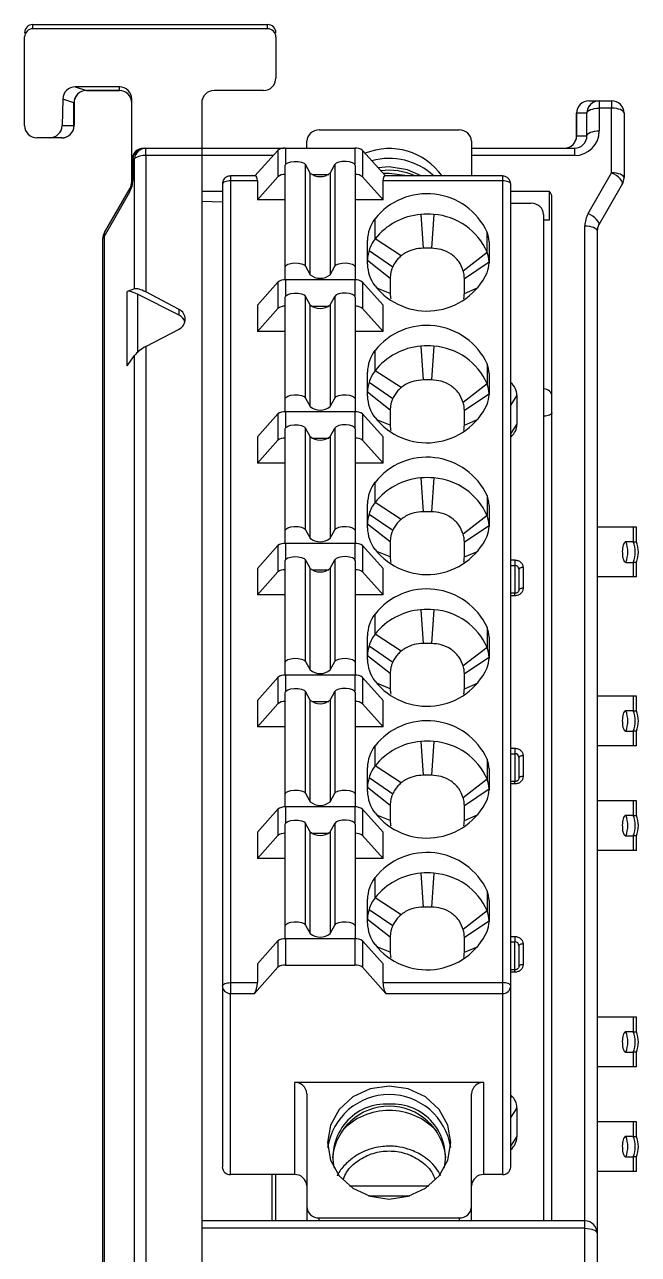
# Model space of a CAD drawing. Header units: millimetres. Extents: x 166 to 181, y 169 to 275.
# Drawn here: x 165.83 to 180.73, y 245.52 to 275.37 of the extents above; entities that cross this region are included whole.
import ezdxf

# ---------------------------------------------------------------- set-up
doc = ezdxf.new("R2010")
doc.units = ezdxf.units.MM

msp = doc.modelspace()

# ---------------------------------------------------------------- linework, layer by layer
at = {"color": 8, "linetype": 'Continuous', "lineweight": 25}
for p, q in [((165.855, 275.167), (165.829, 275.167)), ((166.029, 275.267), (166.029, 275.367)), ((171.729, 275.267), (171.729, 275.367)), ((171.929, 275.167), (171.902, 275.167)), ((171.864, 272.189), (170.129, 272.189)), ((172.165, 272.368), (172.165, 271.977)), ((173.843, 272.368), (173.843, 271.977)), ((179.179, 272.189), (176.679, 272.189)), ((170.829, 271.694), (170.829, 271.575)), ((177.429, 271.694), (177.429, 271.575)), ((178.432, 266.526), (178.432, 270.627)), ((179.429, 246.334), (179.429, 270.482)), ((172.165, 269.171), (172.165, 268.78)), ((173.843, 269.171), (173.843, 268.78)), ((174.704, 268.843), (174.378, 268.973)), ((176.504, 268.843), (176.84, 268.985)), ((168.572, 268.824), (168.572, 267.416)), ((178.429, 266.526), (178.432, 266.526)), ((172.165, 265.973), (172.165, 265.582)), ((173.843, 265.973), (173.843, 265.582)), ((174.704, 265.646), (174.378, 265.776)), ((176.504, 265.646), (176.84, 265.788)), ((178.432, 265.866), (178.429, 265.866)), ((178.432, 246.334), (178.432, 265.866)), ((172.165, 262.776), (172.165, 262.385)), ((173.843, 262.776), (173.843, 262.385)), ((174.704, 262.449), (174.378, 262.579)), ((176.504, 262.449), (176.84, 262.591)), ((177.629, 262.374), (177.729, 262.374)), ((177.629, 262.242), (177.729, 262.242)), ((177.729, 262.242), (177.729, 261.565)), ((177.729, 261.506), (177.629, 261.506)), ((177.729, 261.506), (177.729, 261.565)), ((172.165, 259.578), (172.165, 259.188)), ((173.843, 259.578), (173.843, 259.188)), ((174.704, 259.251), (174.378, 259.381)), ((176.504, 259.251), (176.84, 259.393)), ((177.629, 257.806), (177.729, 257.806)), ((177.629, 257.674), (177.729, 257.674)), ((177.729, 257.674), (177.729, 256.997)), ((177.729, 256.938), (177.729, 256.997)), ((177.729, 256.938), (177.629, 256.938)), ((172.165, 256.381), (172.165, 255.99)), ((173.843, 256.381), (173.843, 255.99)), ((174.704, 256.054), (174.378, 256.184)), ((176.504, 256.054), (176.84, 256.196)), ((177.629, 253.238), (177.729, 253.238)), ((177.629, 253.106), (177.729, 253.106)), ((177.729, 252.43), (177.729, 253.106)), ((174.704, 252.856), (174.378, 252.986)), ((176.504, 252.856), (176.84, 252.998)), ((177.729, 252.37), (177.629, 252.37)), ((177.729, 252.37), (177.729, 252.43)), ((177.629, 249.317), (177.647, 249.373)), ((172.979, 246.334), (172.979, 246.408)), ((176.379, 246.408), (176.379, 246.334)), ((179.429, 246.156), (179.429, 246.334))]:
    msp.add_line(p, q, dxfattribs=at)
at = {"color": 7, "linetype": 'Continuous', "lineweight": 25}
for p, q in [((166.029, 275.367), (171.729, 275.367)), ((171.729, 275.267), (166.029, 275.267)), ((165.829, 272.917), (165.829, 275.067)), ((171.929, 275.067), (171.929, 274.067)), ((168.129, 273.856), (167.06, 273.856)), ((167.06, 273.856), (167.328, 273.767)), ((167.328, 273.767), (168.129, 273.767)), ((168.129, 273.767), (167.329, 273.767)), ((168.129, 273.767), (168.129, 273.856)), ((168.129, 273.767), (168.129, 273.767)), ((171.629, 273.767), (170.429, 273.767)), ((166.754, 273.558), (166.739, 272.917)), ((167.028, 273.467), (166.754, 273.558)), ((167.028, 272.917), (167.028, 273.467)), ((167.029, 273.467), (167.029, 272.917)), ((168.429, 272.067), (168.429, 273.558)), ((170.129, 273.467), (170.129, 272.367)), ((179.529, 273.517), (179.778, 273.517)), ((179.778, 273.517), (179.779, 273.517)), ((179.779, 273.517), (179.779, 273.339)), ((179.779, 273.517), (180.079, 273.517)), ((180.079, 273.517), (180.079, 273.339)), ((179.478, 273.217), (179.229, 273.217)), ((179.229, 273.217), (179.229, 272.667)), ((179.229, 272.667), (179.229, 273.217)), ((179.229, 273.217), (179.229, 273.217)), ((179.478, 272.667), (179.478, 273.217)), ((179.479, 273.217), (179.478, 273.217)), ((179.479, 272.667), (179.479, 273.217)), ((179.779, 273.339), (179.779, 272.789)), ((180.079, 273.339), (179.779, 273.339)), ((180.079, 271.769), (180.079, 273.339)), ((180.379, 273.217), (180.379, 271.647)), ((166.739, 272.917), (167.028, 272.917)), ((167.028, 272.917), (167.029, 272.917)), ((172.979, 272.81), (176.379, 272.81)), ((166.432, 272.617), (166.129, 272.617)), ((166.729, 272.617), (166.432, 272.617)), ((172.679, 272.368), (172.679, 272.536)), ((176.679, 272.536), (176.679, 271.694)), ((179.229, 272.667), (179.478, 272.667)), ((179.229, 272.667), (179.229, 272.667)), ((179.478, 272.667), (179.479, 272.667)), ((168.729, 272.367), (168.77, 272.367)), ((168.77, 272.189), (168.77, 272.367)), ((168.77, 272.367), (170.129, 272.367)), ((168.77, 272.189), (168.77, 268.879)), ((170.129, 272.189), (168.77, 272.189)), ((170.129, 272.367), (170.129, 272.189)), ((170.129, 272.367), (172.127, 272.367)), ((170.129, 272.189), (170.129, 242.585)), ((171.421, 271.694), (171.977, 272.315)), ((171.977, 272.315), (171.977, 271.675)), ((172.165, 272.368), (173.843, 272.368)), ((174.031, 272.315), (174.031, 271.675)), ((174.031, 272.315), (174.586, 271.694)), ((176.679, 272.367), (179.179, 272.367)), ((179.179, 272.367), (179.179, 272.189)), ((168.429, 271.547), (168.429, 272.067)), ((168.457, 272.118), (168.457, 271.599)), ((168.498, 272.118), (168.457, 272.118)), ((168.498, 268.952), (168.498, 272.118)), ((172.154, 269.481), (172.154, 271.947)), ((172.648, 269.503), (172.648, 271.969)), ((172.76, 271.764), (172.648, 271.969)), ((173.248, 271.764), (173.36, 271.969)), ((173.36, 271.969), (173.36, 269.503)), ((173.854, 271.947), (173.854, 269.481)), ((174.679, 271.914), (174.411, 271.889)), ((171.436, 271.694), (170.829, 271.694)), ((171.479, 271.118), (171.977, 271.675)), ((172.76, 269.298), (172.76, 271.764)), ((172.798, 271.729), (173.21, 271.729)), ((173.248, 271.764), (173.248, 269.298)), ((174.031, 271.675), (174.529, 271.118)), ((177.429, 271.694), (174.572, 271.694)), ((179.509, 270.782), (180.079, 271.769)), ((168.376, 271.299), (167.757, 270.225)), ((167.769, 270.324), (168.388, 271.397)), ((170.629, 271.313), (170.129, 271.313)), ((170.629, 271.494), (170.629, 252.035)), ((170.829, 271.575), (170.829, 252.117)), ((171.479, 271.575), (170.829, 271.575)), ((171.479, 271.575), (171.479, 271.118)), ((174.529, 271.118), (174.529, 271.575)), ((177.429, 271.575), (174.529, 271.575)), ((177.429, 271.575), (177.429, 252.117)), ((177.629, 252.035), (177.629, 271.494)), ((178.568, 271.313), (177.629, 271.313)), ((178.568, 270.626), (178.568, 271.313)), ((180.338, 271.497), (179.769, 270.51)), ((170.129, 271.079), (170.629, 271.067)), ((172.154, 271.118), (171.479, 271.118)), ((174.529, 271.118), (173.854, 271.118)), ((178.129, 271.029), (177.629, 271.029)), ((178.629, 246.334), (178.629, 271.182)), ((175.447, 270.76), (175.504, 269.941)), ((175.761, 270.76), (175.704, 269.941)), ((178.429, 246.334), (178.429, 270.755)), ((174.335, 270.165), (174.335, 270.653)), ((178.429, 270.627), (178.568, 270.626)), ((167.729, 241.817), (167.729, 270.174)), ((167.757, 270.225), (167.757, 241.869)), ((174.154, 269.551), (174.154, 270.128)), ((174.969, 269.753), (174.335, 270.165)), ((177.057, 269.845), (177.057, 270.333)), ((177.104, 270.094), (177.104, 269.585)), ((179.729, 270.36), (179.729, 246.034)), ((174.19, 269.883), (174.765, 269.49)), ((175.704, 269.941), (175.504, 269.941)), ((176.478, 269.394), (177.057, 269.845)), ((172.648, 269.503), (172.76, 269.298)), ((173.248, 269.298), (173.36, 269.503)), ((174.704, 269.209), (174.154, 269.64)), ((176.504, 269.209), (177.104, 269.606)), ((172.154, 269.171), (172.154, 269.481)), ((173.854, 269.481), (173.854, 269.171)), ((174.704, 269.209), (174.704, 268.843)), ((176.504, 268.843), (176.504, 269.209)), ((168.498, 268.952), (168.316, 268.889)), ((171.977, 269.117), (171.479, 268.561)), ((171.977, 269.117), (171.977, 268.478)), ((173.843, 269.171), (172.165, 269.171)), ((174.031, 269.117), (174.031, 268.478)), ((174.529, 268.561), (174.031, 269.117)), ((168.316, 267.082), (168.316, 268.889)), ((169.579, 268.315), (168.572, 268.824)), ((169.579, 268.452), (168.77, 268.879)), ((172.154, 266.283), (172.154, 268.75)), ((172.648, 266.305), (172.648, 268.772)), ((172.76, 268.567), (172.648, 268.772)), ((173.248, 268.567), (173.36, 268.772)), ((173.36, 268.772), (173.36, 266.305)), ((173.854, 268.75), (173.854, 266.283)), ((169.579, 268.315), (169.579, 268.452)), ((171.479, 268.561), (171.479, 267.921)), ((171.479, 267.921), (171.977, 268.478)), ((172.76, 266.1), (172.76, 268.567)), ((172.798, 268.531), (173.21, 268.531)), ((173.248, 268.567), (173.248, 266.1)), ((174.031, 268.478), (174.529, 267.921)), ((174.529, 267.921), (174.529, 268.561)), ((168.77, 267.551), (169.579, 267.977)), ((172.154, 267.921), (171.479, 267.921)), ((174.529, 267.921), (173.854, 267.921)), ((168.77, 267.551), (168.77, 242.585)), ((174.335, 266.968), (174.335, 267.456)), ((175.447, 267.563), (175.504, 266.743)), ((175.761, 267.563), (175.704, 266.743)), ((168.316, 267.082), (168.498, 267.337)), ((168.498, 242.515), (168.498, 267.337)), ((177.057, 267.136), (177.057, 266.647)), ((174.154, 266.353), (174.154, 266.931)), ((174.969, 266.556), (174.335, 266.968)), ((177.104, 266.897), (177.104, 266.387)), ((174.19, 266.686), (174.765, 266.292)), ((175.704, 266.743), (175.504, 266.743)), ((177.057, 266.647), (176.478, 266.197)), ((172.154, 265.973), (172.154, 266.283)), ((172.648, 266.305), (172.76, 266.1)), ((173.248, 266.1), (173.36, 266.305)), ((173.854, 266.283), (173.854, 265.973)), ((174.704, 266.011), (174.154, 266.443)), ((176.504, 266.011), (177.104, 266.409)), ((177.779, 266.37), (177.629, 266.143)), ((177.779, 266.37), (177.779, 265.662)), ((171.977, 265.92), (171.479, 265.363)), ((171.977, 265.92), (171.977, 265.28)), ((173.843, 265.973), (172.165, 265.973)), ((174.031, 265.92), (174.031, 265.28)), ((174.529, 265.363), (174.031, 265.92)), ((174.704, 266.011), (174.704, 265.646)), ((176.504, 265.646), (176.504, 266.011)), ((177.629, 265.434), (177.779, 265.662)), ((171.479, 265.363), (171.479, 264.724)), ((172.154, 263.086), (172.154, 265.553)), ((172.648, 263.108), (172.648, 265.575)), ((172.76, 265.369), (172.648, 265.575)), ((172.76, 262.903), (172.76, 265.369)), ((172.798, 265.334), (173.21, 265.334)), ((173.248, 265.369), (173.36, 265.575)), ((173.248, 265.369), (173.248, 262.903)), ((173.36, 265.575), (173.36, 263.108)), ((173.854, 265.553), (173.854, 263.086)), ((174.529, 264.724), (174.529, 265.363)), ((177.647, 265.371), (177.629, 265.354)), ((171.479, 264.724), (171.977, 265.28)), ((174.031, 265.28), (174.529, 264.724)), ((172.154, 264.724), (171.479, 264.724)), ((174.529, 264.724), (173.854, 264.724)), ((174.335, 263.77), (174.335, 264.258)), ((175.447, 264.365), (175.504, 263.546)), ((175.761, 264.365), (175.704, 263.546)), ((177.057, 263.938), (177.057, 263.45)), ((174.154, 263.156), (174.154, 263.733)), ((174.969, 263.358), (174.335, 263.77)), ((175.704, 263.546), (175.504, 263.546)), ((177.104, 263.699), (177.104, 263.19)), ((174.704, 262.814), (174.154, 263.245)), ((174.19, 263.488), (174.765, 263.095)), ((177.057, 263.45), (176.478, 262.999)), ((172.154, 262.776), (172.154, 263.086)), ((172.648, 263.108), (172.76, 262.903)), ((173.248, 262.903), (173.36, 263.108)), ((173.854, 263.086), (173.854, 262.776)), ((176.504, 262.814), (177.104, 263.211)), ((180.603, 263.167), (179.729, 263.167)), ((180.679, 263.167), (180.603, 263.167)), ((180.603, 263.167), (180.603, 262.817)), ((180.679, 262.817), (180.679, 263.167)), ((171.977, 262.722), (171.479, 262.166)), ((171.977, 262.722), (171.977, 262.083)), ((173.843, 262.776), (172.165, 262.776)), ((174.031, 262.722), (174.031, 262.083)), ((174.529, 262.166), (174.031, 262.722)), ((174.704, 262.814), (174.704, 262.449)), ((176.504, 262.449), (176.504, 262.814)), ((180.603, 262.817), (180.424, 262.817)), ((180.603, 262.817), (180.679, 262.817)), ((172.154, 259.889), (172.154, 262.355)), ((172.648, 259.911), (172.648, 262.377)), ((172.76, 262.172), (172.648, 262.377)), ((173.248, 262.172), (173.36, 262.377)), ((173.36, 262.377), (173.36, 259.911)), ((173.854, 262.355), (173.854, 259.889)), ((177.729, 262.374), (177.729, 262.242)), ((171.479, 262.166), (171.479, 261.526)), ((171.479, 261.526), (171.977, 262.083)), ((172.76, 259.705), (172.76, 262.172)), ((172.798, 262.136), (173.21, 262.136)), ((173.248, 262.172), (173.248, 259.705)), ((174.031, 262.083), (174.529, 261.526)), ((174.529, 261.526), (174.529, 262.166)), ((177.829, 262.15), (177.829, 261.648)), ((177.929, 262.191), (177.929, 261.688)), ((180.424, 262.317), (180.603, 262.317)), ((180.603, 262.317), (180.603, 261.967)), ((180.679, 262.317), (180.603, 262.317)), ((180.679, 261.967), (180.679, 262.317)), ((180.603, 261.967), (179.729, 261.967)), ((180.679, 261.967), (180.603, 261.967)), ((172.154, 261.526), (171.479, 261.526)), ((174.529, 261.526), (173.854, 261.526)), ((177.729, 261.565), (177.629, 261.565)), ((175.447, 261.168), (175.504, 260.348)), ((175.761, 261.168), (175.704, 260.348)), ((174.335, 260.573), (174.335, 261.061)), ((174.969, 260.161), (174.335, 260.573)), ((177.057, 260.741), (177.057, 260.253)), ((174.154, 259.959), (174.154, 260.536)), ((174.19, 260.291), (174.765, 259.897)), ((175.704, 260.348), (175.504, 260.348)), ((177.057, 260.253), (176.478, 259.802)), ((177.104, 260.502), (177.104, 259.993)), ((174.704, 259.617), (174.154, 260.048)), ((176.504, 259.617), (177.104, 260.014)), ((172.154, 259.578), (172.154, 259.889)), ((172.648, 259.911), (172.76, 259.705)), ((173.248, 259.705), (173.36, 259.911)), ((173.854, 259.889), (173.854, 259.578)), ((171.977, 259.525), (171.479, 258.968)), ((171.977, 259.525), (171.977, 258.885)), ((173.843, 259.578), (172.165, 259.578)), ((174.031, 259.525), (174.031, 258.885)), ((174.529, 258.968), (174.031, 259.525)), ((174.704, 259.617), (174.704, 259.251)), ((176.504, 259.251), (176.504, 259.617)), ((172.154, 256.691), (172.154, 259.158)), ((172.648, 256.713), (172.648, 259.18)), ((172.76, 258.975), (172.648, 259.18)), ((173.248, 258.975), (173.36, 259.18)), ((173.36, 259.18), (173.36, 256.713)), ((173.854, 259.158), (173.854, 256.691)), ((180.603, 259.067), (179.729, 259.067)), ((180.679, 259.067), (180.603, 259.067)), ((180.603, 259.067), (180.603, 258.717)), ((180.679, 258.717), (180.679, 259.067)), ((171.479, 258.968), (171.479, 258.329)), ((171.479, 258.329), (171.977, 258.885)), ((172.76, 256.508), (172.76, 258.975)), ((172.798, 258.939), (173.21, 258.939)), ((173.248, 258.975), (173.248, 256.508)), ((174.031, 258.885), (174.529, 258.329)), ((174.529, 258.329), (174.529, 258.968)), ((180.603, 258.717), (180.424, 258.717)), ((180.603, 258.717), (180.679, 258.717)), ((172.154, 258.329), (171.479, 258.329)), ((174.529, 258.329), (173.854, 258.329)), ((180.424, 258.217), (180.603, 258.217)), ((180.603, 258.217), (180.603, 257.867)), ((180.679, 258.217), (180.603, 258.217)), ((180.679, 257.867), (180.679, 258.217)), ((174.335, 257.375), (174.335, 257.863)), ((175.447, 257.97), (175.504, 257.151)), ((175.761, 257.97), (175.704, 257.151)), ((180.603, 257.867), (179.729, 257.867)), ((180.679, 257.867), (180.603, 257.867)), ((177.729, 257.806), (177.729, 257.674)), ((177.829, 257.582), (177.829, 257.08)), ((177.929, 257.623), (177.929, 257.121)), ((174.154, 256.761), (174.154, 257.339)), ((174.969, 256.964), (174.335, 257.375)), ((177.057, 257.543), (177.057, 257.055)), ((177.104, 257.305), (177.104, 256.795)), ((174.19, 257.093), (174.765, 256.7)), ((175.704, 257.151), (175.504, 257.151)), ((177.057, 257.055), (176.478, 256.605)), ((177.729, 256.997), (177.629, 256.997)), ((172.154, 256.381), (172.154, 256.691)), ((172.648, 256.713), (172.76, 256.508)), ((173.248, 256.508), (173.36, 256.713)), ((173.854, 256.691), (173.854, 256.381)), ((174.704, 256.419), (174.154, 256.85)), ((176.504, 256.419), (177.104, 256.817)), ((173.843, 256.381), (172.165, 256.381)), ((174.704, 256.419), (174.704, 256.054)), ((176.504, 256.054), (176.504, 256.419)), ((180.603, 256.527), (179.729, 256.527)), ((180.679, 256.527), (180.603, 256.527)), ((180.603, 256.527), (180.603, 256.177)), ((180.679, 256.177), (180.679, 256.527)), ((171.977, 256.328), (171.479, 255.771)), ((171.977, 256.328), (171.977, 255.688)), ((174.031, 256.328), (174.031, 255.688)), ((174.529, 255.771), (174.031, 256.328)), ((180.603, 256.177), (180.424, 256.177)), ((180.603, 256.177), (180.679, 256.177)), ((171.479, 255.771), (171.479, 255.131)), ((172.154, 253.494), (172.154, 255.96)), ((172.648, 253.516), (172.648, 255.982)), ((172.76, 255.777), (172.648, 255.982)), ((172.76, 253.311), (172.76, 255.777)), ((173.248, 255.777), (173.36, 255.982)), ((173.248, 255.777), (173.248, 253.311)), ((173.36, 255.982), (173.36, 253.516)), ((173.854, 255.96), (173.854, 253.494)), ((174.529, 255.131), (174.529, 255.771)), ((171.479, 255.131), (171.977, 255.688)), ((172.798, 255.742), (173.21, 255.742)), ((174.031, 255.688), (174.529, 255.131)), ((180.424, 255.677), (180.603, 255.677)), ((180.603, 255.677), (180.603, 255.327)), ((180.679, 255.677), (180.603, 255.677)), ((180.679, 255.327), (180.679, 255.677)), ((180.603, 255.327), (179.729, 255.327)), ((180.679, 255.327), (180.603, 255.327)), ((172.154, 255.131), (171.479, 255.131)), ((174.529, 255.131), (173.854, 255.131)), ((174.335, 254.178), (174.335, 254.666)), ((175.447, 254.773), (175.504, 253.953)), ((175.761, 254.773), (175.704, 253.953)), ((177.057, 254.346), (177.057, 253.858)), ((174.154, 253.564), (174.154, 254.141)), ((174.969, 253.766), (174.335, 254.178)), ((177.104, 254.107), (177.104, 253.598)), ((174.19, 253.896), (174.765, 253.503)), ((175.704, 253.953), (175.504, 253.953)), ((177.057, 253.858), (176.478, 253.407)), ((172.154, 253.183), (172.154, 253.494)), ((172.648, 253.516), (172.76, 253.311)), ((173.248, 253.311), (173.36, 253.516)), ((173.854, 253.494), (173.854, 253.183)), ((174.704, 253.222), (174.154, 253.653)), ((176.504, 253.222), (177.104, 253.619)), ((171.977, 253.13), (171.479, 252.574)), ((171.977, 253.13), (171.977, 252.491)), ((172.165, 253.184), (172.165, 252.544)), ((173.843, 253.184), (172.165, 253.184)), ((173.843, 253.184), (173.843, 252.544)), ((174.031, 253.13), (174.031, 252.491)), ((174.529, 252.574), (174.031, 253.13)), ((174.704, 253.222), (174.704, 252.856)), ((176.504, 252.856), (176.504, 253.222)), ((177.729, 253.238), (177.729, 253.106)), ((177.829, 253.015), (177.829, 252.512)), ((177.929, 253.055), (177.929, 252.553)), ((171.406, 251.853), (171.977, 252.491)), ((171.479, 252.574), (171.479, 252.117)), ((172.165, 252.544), (173.843, 252.544)), ((174.031, 252.491), (174.601, 251.853)), ((174.529, 252.117), (174.529, 252.574)), ((177.729, 252.43), (177.629, 252.43)), ((170.629, 252.035), (170.629, 247.643)), ((170.829, 252.117), (170.829, 251.853)), ((170.829, 252.117), (171.479, 252.117)), ((174.529, 252.117), (177.429, 252.117)), ((177.429, 252.117), (177.429, 251.853)), ((177.629, 247.643), (177.629, 252.035)), ((170.829, 247.46), (170.829, 251.853)), ((170.829, 251.853), (171.406, 251.853)), ((174.601, 251.853), (177.429, 251.853)), ((177.429, 251.853), (177.429, 247.46)), ((180.603, 251.277), (179.729, 251.277)), ((180.679, 251.277), (180.603, 251.277)), ((180.603, 251.277), (180.603, 250.927)), ((180.679, 250.927), (180.679, 251.277)), ((180.603, 250.927), (180.424, 250.927)), ((180.603, 250.927), (180.679, 250.927)), ((180.424, 250.427), (180.603, 250.427)), ((180.603, 250.427), (180.603, 250.077)), ((180.679, 250.427), (180.603, 250.427)), ((180.679, 250.077), (180.679, 250.427)), ((180.603, 250.077), (179.729, 250.077)), ((180.679, 250.077), (180.603, 250.077)), ((176.979, 249.697), (172.379, 249.697)), ((172.379, 249.697), (172.379, 247.46)), ((176.979, 247.46), (176.979, 249.697)), ((172.679, 249.423), (172.679, 246.682)), ((176.679, 246.682), (176.679, 249.423)), ((177.629, 249.389), (177.647, 249.373)), ((177.779, 249.082), (177.629, 248.854)), ((177.779, 249.082), (177.779, 248.373)), ((180.603, 248.737), (179.729, 248.737)), ((180.679, 248.737), (180.603, 248.737)), ((180.603, 248.737), (180.603, 248.387)), ((180.679, 248.387), (180.679, 248.737)), ((180.603, 248.387), (180.424, 248.387)), ((180.603, 248.387), (180.679, 248.387)), ((180.424, 247.887), (180.603, 247.887)), ((180.603, 247.887), (180.603, 247.537)), ((180.679, 247.887), (180.603, 247.887)), ((180.679, 247.537), (180.679, 247.887)), ((172.379, 247.46), (170.829, 247.46)), ((171.829, 247.46), (171.829, 246.334)), ((171.929, 246.334), (171.929, 247.46)), ((177.429, 247.46), (176.979, 247.46)), ((180.603, 247.537), (179.729, 247.537)), ((180.679, 247.537), (180.603, 247.537)), ((173.712, 247.187), (175.645, 247.187)), ((174.178, 246.943), (175.179, 246.943)), ((172.679, 246.682), (172.679, 246.334)), ((176.679, 246.334), (176.679, 246.682)), ((179.429, 246.334), (170.129, 246.334)), ((172.979, 246.408), (176.379, 246.408)), ((179.429, 246.156), (170.129, 246.156)), ((179.429, 241.772), (179.429, 246.156)), ((179.729, 246.034), (179.729, 241.65))]:
    msp.add_line(p, q, dxfattribs=at)
at = {"color": 7, "linetype": 'Continuous', "lineweight": 25, "flags": 128}
for points in [[(179.479, 273.217), (179.484, 273.24), (179.502, 273.263), (179.529, 273.284), (179.567, 273.303), (179.612, 273.318), (179.664, 273.329), (179.72, 273.336), (179.779, 273.339)], [(180.379, 273.217), (180.373, 273.24), (180.356, 273.263), (180.328, 273.284), (180.291, 273.303), (180.245, 273.318), (180.193, 273.329), (180.137, 273.336), (180.079, 273.339)], [(179.479, 272.667), (179.484, 272.69), (179.502, 272.713), (179.529, 272.734), (179.567, 272.753), (179.612, 272.768), (179.664, 272.779), (179.72, 272.786), (179.779, 272.789)], [(172.154, 271.947), (172.17, 271.984), (172.218, 272.015), (172.289, 272.038), (172.376, 272.048), (172.467, 272.046), (172.549, 272.03), (172.612, 272.003), (172.648, 271.969)], [(173.854, 271.947), (173.837, 271.984), (173.79, 272.015), (173.718, 272.038), (173.631, 272.048), (173.54, 272.046), (173.458, 272.03), (173.395, 272.003), (173.36, 271.969)], [(175.455, 271.694), (175.125, 271.845), (174.679, 271.914)], [(175.127, 271.694), (174.679, 271.757), (174.535, 271.75)], [(180.338, 271.497), (180.344, 271.521), (180.336, 271.552), (180.316, 271.587), (180.285, 271.625), (180.243, 271.664), (180.193, 271.702), (180.137, 271.738), (180.079, 271.769)], [(180.379, 271.647), (180.373, 271.671), (180.356, 271.694), (180.328, 271.715), (180.291, 271.733), (180.245, 271.748), (180.193, 271.76), (180.137, 271.767), (180.079, 271.769)], [(177.629, 271.494), (177.625, 271.51), (177.613, 271.525), (177.595, 271.539), (177.57, 271.551), (177.54, 271.562), (177.505, 271.569), (177.468, 271.574), (177.429, 271.575)], [(179.769, 270.51), (179.774, 270.535), (179.767, 270.565), (179.747, 270.6), (179.715, 270.638), (179.673, 270.677), (179.623, 270.716), (179.567, 270.751), (179.509, 270.782)], [(179.429, 270.482), (179.487, 270.48), (179.543, 270.473), (179.595, 270.462), (179.641, 270.447), (179.678, 270.428), (179.706, 270.407), (179.723, 270.384), (179.729, 270.36)], [(172.154, 269.481), (172.17, 269.517), (172.218, 269.549), (172.289, 269.571), (172.376, 269.582), (172.467, 269.579), (172.549, 269.563), (172.612, 269.537), (172.648, 269.503)], [(173.36, 269.503), (173.395, 269.537), (173.458, 269.563), (173.54, 269.579), (173.631, 269.582), (173.718, 269.571), (173.79, 269.549), (173.837, 269.517), (173.854, 269.481)], [(172.154, 268.75), (172.17, 268.786), (172.218, 268.818), (172.289, 268.84), (172.376, 268.851), (172.467, 268.848), (172.549, 268.833), (172.612, 268.806), (172.648, 268.772)], [(173.854, 268.75), (173.837, 268.786), (173.79, 268.818), (173.718, 268.84), (173.631, 268.851), (173.54, 268.848), (173.458, 268.833), (173.395, 268.806), (173.36, 268.772)], [(172.154, 266.283), (172.17, 266.32), (172.218, 266.351), (172.289, 266.374), (172.376, 266.385), (172.467, 266.382), (172.549, 266.366), (172.612, 266.339), (172.648, 266.305)], [(173.36, 266.305), (173.395, 266.339), (173.458, 266.366), (173.54, 266.382), (173.631, 266.385), (173.718, 266.374), (173.79, 266.351), (173.837, 266.32), (173.854, 266.283)], [(178.629, 265.947), (178.625, 265.932), (178.614, 265.916), (178.596, 265.903), (178.571, 265.89), (178.542, 265.88), (178.508, 265.873), (178.471, 265.868), (178.432, 265.866)], [(172.154, 265.553), (172.17, 265.589), (172.218, 265.62), (172.289, 265.643), (172.376, 265.654), (172.467, 265.651), (172.549, 265.635), (172.612, 265.609), (172.648, 265.575)], [(173.854, 265.553), (173.837, 265.589), (173.79, 265.62), (173.718, 265.643), (173.631, 265.654), (173.54, 265.651), (173.458, 265.635), (173.395, 265.609), (173.36, 265.575)], [(172.154, 263.086), (172.17, 263.122), (172.218, 263.154), (172.289, 263.176), (172.376, 263.187), (172.467, 263.184), (172.549, 263.169), (172.612, 263.142), (172.648, 263.108)], [(173.36, 263.108), (173.395, 263.142), (173.458, 263.169), (173.54, 263.184), (173.631, 263.187), (173.718, 263.176), (173.79, 263.154), (173.837, 263.122), (173.854, 263.086)], [(172.154, 262.355), (172.17, 262.392), (172.218, 262.423), (172.289, 262.446), (172.376, 262.456), (172.467, 262.454), (172.549, 262.438), (172.612, 262.411), (172.648, 262.377)], [(173.854, 262.355), (173.837, 262.392), (173.79, 262.423), (173.718, 262.446), (173.631, 262.456), (173.54, 262.454), (173.458, 262.438), (173.395, 262.411), (173.36, 262.377)], [(177.929, 262.191), (177.909, 262.19), (177.89, 262.188), (177.873, 262.184), (177.858, 262.179), (177.846, 262.173), (177.836, 262.166), (177.831, 262.158), (177.829, 262.15)], [(177.929, 261.688), (177.909, 261.688), (177.89, 261.685), (177.873, 261.682), (177.858, 261.676), (177.846, 261.67), (177.836, 261.663), (177.831, 261.656), (177.829, 261.648)], [(172.154, 259.889), (172.17, 259.925), (172.218, 259.956), (172.289, 259.979), (172.376, 259.99), (172.467, 259.987), (172.549, 259.971), (172.612, 259.945), (172.648, 259.911)], [(173.36, 259.911), (173.395, 259.945), (173.458, 259.971), (173.54, 259.987), (173.631, 259.99), (173.718, 259.979), (173.79, 259.956), (173.837, 259.925), (173.854, 259.889)], [(172.154, 259.158), (172.17, 259.194), (172.218, 259.226), (172.289, 259.248), (172.376, 259.259), (172.467, 259.256), (172.549, 259.24), (172.612, 259.214), (172.648, 259.18)], [(173.854, 259.158), (173.837, 259.194), (173.79, 259.226), (173.718, 259.248), (173.631, 259.259), (173.54, 259.256), (173.458, 259.24), (173.395, 259.214), (173.36, 259.18)], [(177.929, 257.623), (177.909, 257.622), (177.89, 257.62), (177.873, 257.616), (177.858, 257.611), (177.846, 257.605), (177.836, 257.598), (177.831, 257.59), (177.829, 257.582)], [(177.929, 257.121), (177.909, 257.12), (177.89, 257.118), (177.873, 257.114), (177.858, 257.109), (177.846, 257.103), (177.836, 257.096), (177.831, 257.088), (177.829, 257.08)], [(172.154, 256.691), (172.17, 256.728), (172.218, 256.759), (172.289, 256.782), (172.376, 256.792), (172.467, 256.79), (172.549, 256.774), (172.612, 256.747), (172.648, 256.713)], [(173.36, 256.713), (173.395, 256.747), (173.458, 256.774), (173.54, 256.79), (173.631, 256.792), (173.718, 256.782), (173.79, 256.759), (173.837, 256.728), (173.854, 256.691)], [(172.154, 255.96), (172.17, 255.997), (172.218, 256.028), (172.289, 256.051), (172.376, 256.061), (172.467, 256.059), (172.549, 256.043), (172.612, 256.016), (172.648, 255.982)], [(173.854, 255.96), (173.837, 255.997), (173.79, 256.028), (173.718, 256.051), (173.631, 256.061), (173.54, 256.059), (173.458, 256.043), (173.395, 256.016), (173.36, 255.982)], [(172.154, 253.494), (172.17, 253.53), (172.218, 253.562), (172.289, 253.584), (172.376, 253.595), (172.467, 253.592), (172.549, 253.576), (172.612, 253.55), (172.648, 253.516)], [(173.36, 253.516), (173.395, 253.55), (173.458, 253.576), (173.54, 253.592), (173.631, 253.595), (173.718, 253.584), (173.79, 253.562), (173.837, 253.53), (173.854, 253.494)], [(177.929, 253.055), (177.909, 253.055), (177.89, 253.052), (177.873, 253.049), (177.858, 253.043), (177.846, 253.037), (177.836, 253.03), (177.831, 253.023), (177.829, 253.015)], [(177.929, 252.553), (177.909, 252.552), (177.89, 252.55), (177.873, 252.546), (177.858, 252.541), (177.846, 252.535), (177.836, 252.528), (177.831, 252.52), (177.829, 252.512)], [(170.629, 252.035), (170.633, 252.051), (170.644, 252.067), (170.662, 252.081), (170.687, 252.093), (170.718, 252.103), (170.752, 252.111), (170.79, 252.115), (170.829, 252.117)], [(176.179, 248.235), (176.105, 248.659), (175.892, 249.041), (175.56, 249.344), (175.142, 249.539), (174.679, 249.606), (174.215, 249.539), (173.797, 249.344), (173.465, 249.041), (173.252, 248.659), (173.179, 248.235), (173.252, 247.812), (173.465, 247.43), (173.797, 247.127), (174.215, 246.932), (174.679, 246.865), (175.142, 246.932), (175.56, 247.127), (175.892, 247.43), (176.105, 247.812), (176.179, 248.235)], [(177.629, 248.146), (177.704, 248.26), (177.779, 248.373)], [(179.429, 246.156), (179.487, 246.154), (179.543, 246.147), (179.595, 246.136), (179.641, 246.12), (179.678, 246.102), (179.706, 246.081), (179.723, 246.058), (179.729, 246.034)]]:
    msp.add_lwpolyline(points, dxfattribs=at)
at = {"color": 7, "linetype": 'Continuous', "lineweight": 25}
for centre, radius, start, end in [((166.029, 275.167), 0.2, 90, 180), ((166.029, 275.067), 0.2, 90, 180), ((171.729, 275.167), 0.2, 0, 90), ((171.729, 275.067), 0.2, 0, 90), ((171.629, 274.067), 0.3, 270, 0), ((167.328, 273.467), 0.3, 90.0885, 179.9755), ((167.329, 273.467), 0.3, 90.0334, 179.977), ((167.329, 273.467), 0.3, 90.0004, 180.0011), ((167.329, 273.467), 0.3, 90, 180), ((168.129, 273.467), 0.3, 0.0044, 90.0031), ((168.129, 273.467), 0.3, 0, 90), ((170.429, 273.467), 0.3, 90, 180), ((179.529, 273.217), 0.3, 90.0358, 180.036), ((179.529, 273.217), 0.3, 90, 180), ((179.778, 273.217), 0.3, 90.0359, 180.0359), ((179.779, 273.217), 0.3, 90, 180), ((180.079, 273.217), 0.3, 0, 90), ((166.129, 272.917), 0.3, 180, 270), ((166.728, 272.916), 0.3, 270.0358, 0.0352), ((166.729, 272.917), 0.3, 270, 0), ((172.966, 272.522), 0.288, 87.5302, 177.2966), ((176.391, 272.522), 0.288, 2.7035, 92.4698), ((179.179, 272.789), 0.6, 270, 0), ((178.929, 272.666), 0.3, 270.0359, 0.0352), ((178.929, 272.667), 0.3, 270, 0), ((179.179, 272.667), 0.3, 270, 0), ((168.729, 272.067), 0.3, 90, 180), ((168.738, 272.083), 0.284, 91.9548, 172.8819), ((168.779, 272.083), 0.284, 91.9547, 172.882), ((168.741, 271.741), 0.449, 86.2874, 122.7665), ((172.141, 272.093), 0.276, 85.1448, 126.6491), ((173.866, 272.093), 0.276, 53.3509, 94.8552), ((174.681, 270.793), 1.565, 35.1229, 112.0301), ((168.499, 272.062), 0.0705, 126.7994, 176.0162), ((174.68, 270.527), 1.591, 47.1876, 105.3922), ((167.857, 271.599), 0.6, 330, 0), ((168.499, 271.542), 0.0705, 126.8014, 176.0142), ((172.138, 271.459), 0.27, 86.7533, 126.8356), ((173.004, 272.061), 0.384, 230.5273, 309.4727), ((173.869, 271.459), 0.27, 53.1644, 93.2467), ((174.68, 270.348), 1.485, 65.0479, 97.9309), ((180.079, 271.647), 0.3, 330, 0), ((168.508, 271.332), 0.136, 151.6196, 194.3819), ((168.129, 271.547), 0.3, 330, 0), ((170.704, 271.476), 0.077, 102.2701, 166.6871), ((170.821, 271.186), 0.389, 88.9366, 110.1874), ((178.453, 271.18), 0.176, 0.5434, 49.2892), ((175.597, 269.653), 1.61, 24.9791, 141.604), ((178.141, 270.742), 0.288, 2.7034, 92.4699), ((175.576, 269.183), 1.582, 94.6942, 141.6441), ((175.604, 269.071), 1.696, 84.6795, 95.3205), ((175.651, 269.23), 1.534, 23.6308, 85.8912), ((180.029, 270.482), 0.6, 150, 180), ((175.014, 270.124), 0.861, 142.101, 179.7432), ((180.029, 270.36), 0.3, 150, 180), ((168.029, 270.174), 0.3, 150, 180), ((167.799, 270.169), 0.0705, 126.7982, 176.0166), ((167.889, 270.259), 0.136, 151.6176, 194.3833), ((175.033, 269.627), 0.881, 142.3262, 163.0686), ((176.471, 270.094), 0.633, 0.0535, 22.2214), ((174.994, 269.64), 0.84, 163.1577, 179.9762), ((176.471, 269.606), 0.633, 0.0539, 22.221), ((175.014, 269.555), 0.861, 180.2568, 217.899), ((176.471, 269.585), 0.633, 337.7784, 359.9463), ((173.004, 269.594), 0.384, 230.526, 309.474), ((175.597, 270.026), 1.61, 218.3961, 335.021), ((172.141, 268.896), 0.276, 85.1448, 126.6491), ((173.866, 268.896), 0.276, 53.3509, 94.8552), ((169.464, 268.215), 0.264, 295.8504, 64.1496), ((172.138, 268.262), 0.27, 86.7533, 126.8356), ((173.004, 268.863), 0.384, 230.5273, 309.4727), ((173.869, 268.262), 0.27, 53.1644, 93.2467), ((175.597, 266.456), 1.61, 24.9791, 141.604), ((175.014, 266.927), 0.861, 142.101, 179.7432), ((175.576, 265.986), 1.582, 94.6942, 141.6441), ((175.604, 265.874), 1.696, 84.6786, 95.3214), ((175.651, 266.033), 1.534, 23.6308, 85.8912), ((176.471, 266.896), 0.633, 0.0535, 22.2214), ((175.033, 266.429), 0.881, 142.3258, 163.069), ((174.994, 266.442), 0.84, 163.1577, 179.9762), ((176.471, 266.408), 0.633, 0.0539, 22.221), ((177.381, 266.365), 0.398, 0.7021, 51.4648), ((178.437, 266.334), 0.192, 2.6452, 91.532), ((175.014, 266.357), 0.861, 180.2569, 217.8988), ((176.471, 266.388), 0.633, 337.7784, 359.9463), ((172.141, 265.698), 0.276, 85.1448, 126.6491), ((173.004, 266.397), 0.384, 230.526, 309.474), ((173.866, 265.698), 0.276, 53.3509, 94.8552), ((175.597, 266.829), 1.61, 218.3961, 335.021), ((177.384, 265.665), 0.394, 311.7312, 359.4884), ((172.138, 265.064), 0.27, 86.7506, 126.8382), ((173.004, 265.666), 0.384, 230.5279, 309.4721), ((173.869, 265.064), 0.27, 53.1618, 93.2494), ((175.597, 263.258), 1.61, 24.979, 141.6041), ((175.014, 263.73), 0.861, 142.101, 179.7432), ((175.576, 262.788), 1.582, 94.6942, 141.6441), ((175.604, 262.677), 1.696, 84.6786, 95.3214), ((175.651, 262.835), 1.534, 23.6306, 85.8915), ((176.471, 263.699), 0.633, 0.0535, 22.2214), ((175.033, 263.232), 0.881, 142.3258, 163.069), ((174.994, 263.245), 0.84, 163.1577, 179.9762), ((176.471, 263.211), 0.633, 0.0535, 22.2214), ((175.014, 263.16), 0.861, 180.2566, 217.8994), ((175.597, 263.631), 1.61, 218.3958, 335.0211), ((176.471, 263.191), 0.633, 337.7784, 359.9463), ((172.141, 262.501), 0.276, 85.1435, 126.6505), ((173.004, 263.199), 0.384, 230.526, 309.474), ((173.866, 262.501), 0.276, 53.3495, 94.8565), ((179.783, 262.567), 0.688, 338.6963, 21.3037), ((179.962, 262.567), 0.688, 338.6963, 21.3037), ((180.079, 262.567), 0.65, 337.3801, 22.6199), ((172.138, 261.867), 0.27, 86.7506, 126.8382), ((173.004, 262.468), 0.384, 230.5279, 309.4721), ((173.869, 261.867), 0.27, 53.1618, 93.2494), ((177.733, 262.146), 0.096, 2.7053, 92.4679), ((175.597, 260.061), 1.61, 24.979, 141.6041), ((175.576, 259.591), 1.582, 94.6942, 141.6441), ((175.604, 259.479), 1.696, 84.6786, 95.3214), ((175.651, 259.638), 1.534, 23.6306, 85.8915), ((175.014, 260.532), 0.861, 142.101, 179.7432), ((175.033, 260.034), 0.881, 142.3258, 163.069), ((176.471, 260.501), 0.633, 0.0535, 22.2214), ((174.994, 260.048), 0.84, 163.1577, 179.9762), ((176.471, 260.013), 0.633, 0.0535, 22.2214), ((175.014, 259.962), 0.861, 180.2566, 217.8994), ((176.471, 259.993), 0.633, 337.7784, 359.9463), ((173.004, 260.002), 0.384, 230.526, 309.474), ((175.597, 260.434), 1.61, 218.3958, 335.0211), ((172.141, 259.304), 0.276, 85.1435, 126.6505), ((173.866, 259.304), 0.276, 53.3495, 94.8565), ((172.138, 258.67), 0.27, 86.7506, 126.8382), ((173.004, 259.271), 0.384, 230.5279, 309.4721), ((173.869, 258.67), 0.27, 53.1618, 93.2494), ((175.597, 256.863), 1.61, 24.979, 141.6041), ((179.783, 258.467), 0.688, 338.6963, 21.3037), ((179.962, 258.467), 0.688, 338.6963, 21.3037), ((180.079, 258.467), 0.65, 337.3801, 22.6199), ((175.014, 257.335), 0.861, 142.101, 179.7432), ((175.576, 256.393), 1.582, 94.6942, 141.6441), ((175.604, 256.282), 1.696, 84.6786, 95.3214), ((175.651, 256.44), 1.534, 23.6306, 85.8915), ((177.733, 257.578), 0.096, 2.7053, 92.4679), ((175.033, 256.837), 0.881, 142.3258, 163.069), ((176.471, 257.304), 0.633, 0.0535, 22.2214), ((174.994, 256.85), 0.84, 163.1574, 179.9766), ((176.471, 256.816), 0.633, 0.0535, 22.2214), ((175.014, 256.765), 0.861, 180.2566, 217.8994), ((176.471, 256.796), 0.633, 337.7784, 359.9463), ((172.141, 256.106), 0.276, 85.1435, 126.6505), ((173.004, 256.804), 0.384, 230.526, 309.474), ((173.866, 256.106), 0.276, 53.3495, 94.8565), ((175.597, 257.236), 1.61, 218.3958, 335.0211), ((179.783, 255.927), 0.688, 338.6963, 21.3037), ((179.962, 255.927), 0.688, 338.6963, 21.3037), ((180.079, 255.927), 0.65, 337.3801, 22.6199), ((173.004, 256.074), 0.384, 230.5279, 309.4721), ((172.138, 255.472), 0.27, 86.7506, 126.8382), ((173.869, 255.472), 0.27, 53.1618, 93.2494), ((175.597, 253.666), 1.61, 24.979, 141.6041), ((175.014, 254.137), 0.861, 142.101, 179.7432), ((175.576, 253.196), 1.582, 94.694, 141.6443), ((175.604, 253.085), 1.696, 84.6786, 95.3214), ((175.651, 253.243), 1.534, 23.6306, 85.8915), ((176.471, 254.107), 0.633, 0.0535, 22.2214), ((175.033, 253.64), 0.881, 142.3258, 163.069), ((174.994, 253.653), 0.84, 163.1574, 179.9766), ((176.471, 253.619), 0.633, 0.0535, 22.2214), ((175.014, 253.568), 0.861, 180.2569, 217.899), ((176.471, 253.598), 0.633, 337.7785, 359.9462), ((172.141, 252.909), 0.276, 85.1441, 126.6498), ((173.004, 253.607), 0.384, 230.526, 309.474), ((173.866, 252.909), 0.276, 53.3502, 94.8559), ((175.597, 254.039), 1.61, 218.3959, 335.021), ((177.733, 253.01), 0.096, 2.7038, 92.4706), ((172.141, 252.269), 0.276, 85.1448, 126.6491), ((173.866, 252.269), 0.276, 53.3509, 94.8552), ((170.804, 252.037), 0.175, 180.5125, 228.268), ((170.827, 252.063), 0.21, 228.1567, 270.3901), ((177.436, 251.728), 0.389, 69.8114, 91.0631), ((177.437, 252.044), 0.192, 267.5301, 357.2961), ((177.554, 252.018), 0.077, 13.3116, 77.731), ((179.783, 250.677), 0.688, 338.6962, 21.3038), ((179.962, 250.677), 0.688, 338.6962, 21.3038), ((180.079, 250.677), 0.65, 337.3801, 22.6199), ((172.391, 249.409), 0.288, 2.7036, 92.4701), ((176.966, 249.409), 0.288, 87.5299, 177.2964), ((174.679, 247.888), 1.512, 8.7051, 171.2949), ((177.384, 249.079), 0.394, 0.5121, 48.2684), ((174.679, 247.738), 1.381, 5.4578, 174.5422), ((174.599, 247.884), 1.285, 86.4341, 192.2354), ((174.679, 247.433), 1.582, 43.628, 136.372), ((174.759, 247.884), 1.285, 347.7646, 93.5659), ((177.379, 248.379), 0.4, 308.6554, 359.1777), ((179.783, 248.137), 0.688, 338.6962, 21.3038), ((179.962, 248.137), 0.688, 338.6962, 21.3038), ((180.079, 248.137), 0.65, 337.3801, 22.6199), ((170.82, 247.652), 0.192, 182.7042, 272.4697), ((172.391, 247.172), 0.288, 2.7036, 92.4701), ((176.966, 247.172), 0.288, 87.5299, 177.2964), ((177.437, 247.652), 0.192, 267.5303, 357.2959), ((172.966, 246.696), 0.288, 182.704, 272.47), ((176.391, 246.696), 0.288, 267.53, 357.2959), ((179.429, 246.034), 0.3, 0, 90)]:
    msp.add_arc(centre, radius, start, end, dxfattribs=at)
for centre, major_axis, ratio, start_param, end_param in [((167.054, 273.558), (0.251, 0.168), 0.977299, 0.969709, 2.539673), ((166.729, 273.766), (0.6, 0), 0.016667, 0.024993, 0.049958), ((168.129, 273.558), (0.3, 0), 0.992772, 0, 1.570796), ((166.729, 273.466), (0.3, 0), 0.033333, 0.024993, 0.049958), ((166.439, 272.917), (0.222, 0.207), 0.977964, 3.949458, 5.520254), ((171.406, 271.494), (0.033, 0.2), 0.324531, 5.185071, 6.336988), ((174.601, 271.494), (-0.033, 0.2), 0.324531, 6.229382, 7.3813), ((168.588, 268.694), (0.295, -0.178), 0.308575, 1.807163, 2.889267), ((168.77, 268.757), (0.295, -0.178), 0.308575, 1.754803, 2.889267), ((169.429, 268.074), (0.298, 0.038), 0.911077, 0.132426, 0.931898), ((168.77, 267.429), (0.295, 0.178), 0.308575, 1.38679, 2.521254), ((178.429, 266.069), (0.002, 0.5), 0.009215, 4.293715, 5.864207), ((171.406, 252.035), (0.033, 0.2), 0.324531, 3.614275, 5.185071), ((174.601, 252.035), (-0.033, 0.2), 0.324531, 1.098114, 2.668911)]:
    msp.add_ellipse(centre, major_axis=major_axis, ratio=ratio, start_param=start_param, end_param=end_param, dxfattribs=at)
for points in [[(167.328, 273.767), (167.329, 273.767), (167.329, 273.767), (167.329, 273.767)], [(167.029, 273.467), (167.029, 273.467), (167.029, 273.467), (167.029, 273.467)]]:
    msp.add_open_spline(points, degree=3, dxfattribs=at)
for points, knots in [([(170.829, 271.692), (170.81, 271.691), (170.768, 271.689), (170.715, 271.661), (170.67, 271.621), (170.653, 271.588), (170.643, 271.569)], [0, 0, 0, 0, 0.241242, 0.5312106, 0.7388514, 1, 1, 1, 1]), ([(177.576, 271.629), (177.557, 271.646), (177.526, 271.673), (177.473, 271.692), (177.443, 271.691), (177.429, 271.691)], [0, 0, 0, 0, 0.468165, 0.733745, 1, 1, 1, 1]), ([(177.627, 271.496), (177.628, 271.499), (177.631, 271.521), (177.617, 271.57), (177.591, 271.607), (177.576, 271.629)], [0, 0, 0, 0, 0.0672438, 0.4594571, 1, 1, 1, 1]), ([(170.643, 271.569), (170.635, 271.545), (170.627, 271.52), (170.629, 271.494), (170.629, 271.494)], [0, 0, 0, 0, 0.980438, 1, 1, 1, 1]), ([(175.504, 269.941), (175.429, 269.935), (175.28, 269.923), (175.098, 269.848), (175.004, 269.779), (174.969, 269.753)], [0, 0, 0, 0, 0.382951, 0.765907, 1, 1, 1, 1]), ([(176.478, 269.394), (176.446, 269.472), (176.384, 269.627), (176.19, 269.806), (175.956, 269.92), (175.785, 269.934), (175.704, 269.941)], [0, 0, 0, 0, 0.256401, 0.5128, 0.769206, 1, 1, 1, 1]), ([(174.969, 269.753), (174.943, 269.73), (174.887, 269.681), (174.817, 269.592), (174.782, 269.524), (174.765, 269.49)], [0, 0, 0, 0, 0.308433, 0.650101, 1, 1, 1, 1]), ([(174.765, 269.49), (174.755, 269.466), (174.736, 269.42), (174.71, 269.326), (174.706, 269.255), (174.704, 269.209)], [0, 0, 0, 0, 0.259471, 0.518946, 1, 1, 1, 1]), ([(176.504, 269.209), (176.503, 269.231), (176.502, 269.273), (176.493, 269.335), (176.483, 269.375), (176.478, 269.394)], [0, 0, 0, 0, 0.354995, 0.676399, 1, 1, 1, 1]), ([(174.704, 268.843), (174.704, 268.818), (174.705, 268.774), (174.714, 268.731), (174.717, 268.712)], [0, 0, 0, 0, 0.564043, 1, 1, 1, 1]), ([(176.491, 268.713), (176.491, 268.716), (176.497, 268.739), (176.502, 268.783), (176.503, 268.823), (176.504, 268.843)], [0, 0, 0, 0, 0.079647, 0.538267, 1, 1, 1, 1]), ([(174.969, 266.556), (174.943, 266.532), (174.887, 266.483), (174.817, 266.395), (174.782, 266.327), (174.765, 266.292)], [0, 0, 0, 0, 0.308426, 0.650093, 1, 1, 1, 1]), ([(175.504, 266.743), (175.429, 266.737), (175.28, 266.726), (175.098, 266.651), (175.004, 266.582), (174.969, 266.556)], [0, 0, 0, 0, 0.382951, 0.765908, 1, 1, 1, 1]), ([(176.478, 266.197), (176.446, 266.274), (176.384, 266.429), (176.19, 266.608), (175.956, 266.723), (175.785, 266.737), (175.704, 266.743)], [0, 0, 0, 0, 0.256402, 0.512807, 0.769174, 1, 1, 1, 1]), ([(174.765, 266.292), (174.755, 266.269), (174.736, 266.222), (174.71, 266.129), (174.706, 266.058), (174.704, 266.011)], [0, 0, 0, 0, 0.2594735, 0.518951, 1, 1, 1, 1]), ([(176.504, 266.011), (176.503, 266.034), (176.502, 266.076), (176.493, 266.138), (176.483, 266.177), (176.478, 266.197)], [0, 0, 0, 0, 0.354866, 0.676334, 1, 1, 1, 1]), ([(174.704, 265.646), (174.704, 265.621), (174.705, 265.577), (174.714, 265.533), (174.717, 265.514)], [0, 0, 0, 0, 0.564022, 1, 1, 1, 1]), ([(176.491, 265.515), (176.491, 265.519), (176.497, 265.542), (176.502, 265.585), (176.503, 265.626), (176.504, 265.646)], [0, 0, 0, 0, 0.079501, 0.538195, 1, 1, 1, 1]), ([(175.504, 263.546), (175.429, 263.54), (175.28, 263.529), (175.098, 263.454), (175.004, 263.385), (174.969, 263.358)], [0, 0, 0, 0, 0.382951, 0.765907, 1, 1, 1, 1]), ([(176.478, 262.999), (176.446, 263.077), (176.384, 263.232), (176.19, 263.411), (175.956, 263.525), (175.785, 263.539), (175.704, 263.546)], [0, 0, 0, 0, 0.256404, 0.512808, 0.769175, 1, 1, 1, 1]), ([(174.969, 263.358), (174.943, 263.335), (174.887, 263.286), (174.817, 263.197), (174.782, 263.129), (174.765, 263.095)], [0, 0, 0, 0, 0.308433, 0.650101, 1, 1, 1, 1]), ([(174.765, 263.095), (174.755, 263.071), (174.736, 263.025), (174.71, 262.931), (174.706, 262.86), (174.704, 262.814)], [0, 0, 0, 0, 0.259471, 0.518946, 1, 1, 1, 1]), ([(176.504, 262.814), (176.503, 262.836), (176.502, 262.878), (176.493, 262.94), (176.483, 262.98), (176.478, 262.999)], [0, 0, 0, 0, 0.354881, 0.676334, 1, 1, 1, 1]), ([(180.424, 262.817), (180.414, 262.814), (180.395, 262.808), (180.369, 262.765), (180.35, 262.702), (180.339, 262.623), (180.337, 262.537), (180.345, 262.455), (180.362, 262.385), (180.386, 262.337), (180.408, 262.318), (180.421, 262.317), (180.424, 262.317)], [0, 0, 0, 0, 0.107373, 0.214743, 0.322117, 0.429489, 0.536861, 0.644234, 0.751607, 0.85898, 0.966351, 1, 1, 1, 1]), ([(174.704, 262.449), (174.704, 262.424), (174.705, 262.379), (174.714, 262.336), (174.717, 262.317)], [0, 0, 0, 0, 0.564032, 1, 1, 1, 1]), ([(176.491, 262.318), (176.491, 262.321), (176.497, 262.344), (176.502, 262.388), (176.503, 262.428), (176.504, 262.449)], [0, 0, 0, 0, 0.079479, 0.538161, 1, 1, 1, 1]), ([(177.729, 262.374), (177.755, 262.371), (177.808, 262.366), (177.873, 262.323), (177.92, 262.263), (177.926, 262.215), (177.929, 262.191)], [0, 0, 0, 0, 0.250511, 0.499868, 0.747751, 1, 1, 1, 1]), ([(177.929, 261.688), (177.926, 261.664), (177.92, 261.616), (177.873, 261.557), (177.808, 261.513), (177.755, 261.508), (177.729, 261.506)], [0, 0, 0, 0, 0.250508, 0.499867, 0.747757, 1, 1, 1, 1]), ([(177.828, 261.648), (177.827, 261.636), (177.824, 261.616), (177.805, 261.593), (177.785, 261.579), (177.764, 261.57), (177.745, 261.566), (177.733, 261.565), (177.729, 261.565)], [0, 0, 0, 0, 0.305613, 0.512984, 0.656198, 0.78172, 0.9292, 1, 1, 1, 1]), ([(175.504, 260.348), (175.429, 260.343), (175.28, 260.331), (175.098, 260.256), (175.004, 260.187), (174.969, 260.161)], [0, 0, 0, 0, 0.382951, 0.765908, 1, 1, 1, 1]), ([(176.478, 259.802), (176.446, 259.88), (176.384, 260.035), (176.19, 260.213), (175.956, 260.328), (175.785, 260.342), (175.704, 260.348)], [0, 0, 0, 0, 0.256402, 0.512807, 0.769174, 1, 1, 1, 1]), ([(174.969, 260.161), (174.943, 260.138), (174.887, 260.088), (174.817, 260), (174.782, 259.932), (174.765, 259.897)], [0, 0, 0, 0, 0.308426, 0.650093, 1, 1, 1, 1]), ([(174.765, 259.897), (174.755, 259.874), (174.736, 259.827), (174.71, 259.734), (174.706, 259.663), (174.704, 259.617)], [0, 0, 0, 0, 0.2594735, 0.518951, 1, 1, 1, 1]), ([(176.504, 259.617), (176.503, 259.639), (176.502, 259.681), (176.493, 259.743), (176.483, 259.782), (176.478, 259.802)], [0, 0, 0, 0, 0.354866, 0.676334, 1, 1, 1, 1]), ([(174.704, 259.251), (174.704, 259.226), (174.705, 259.182), (174.714, 259.138), (174.717, 259.119)], [0, 0, 0, 0, 0.564053, 1, 1, 1, 1]), ([(176.491, 259.121), (176.491, 259.124), (176.497, 259.147), (176.502, 259.191), (176.503, 259.231), (176.504, 259.251)], [0, 0, 0, 0, 0.079479, 0.538161, 1, 1, 1, 1]), ([(180.424, 258.717), (180.414, 258.714), (180.395, 258.708), (180.369, 258.665), (180.35, 258.602), (180.339, 258.523), (180.337, 258.437), (180.345, 258.355), (180.362, 258.285), (180.386, 258.237), (180.408, 258.218), (180.421, 258.217), (180.424, 258.217)], [0, 0, 0, 0, 0.107374, 0.214746, 0.322116, 0.429488, 0.536861, 0.644234, 0.751607, 0.85898, 0.966351, 1, 1, 1, 1]), ([(177.729, 257.806), (177.755, 257.803), (177.808, 257.798), (177.873, 257.755), (177.92, 257.696), (177.926, 257.647), (177.929, 257.623)], [0, 0, 0, 0, 0.25051, 0.499873, 0.74775, 1, 1, 1, 1]), ([(174.969, 256.964), (174.943, 256.94), (174.887, 256.891), (174.817, 256.802), (174.782, 256.734), (174.765, 256.7)], [0, 0, 0, 0, 0.308433, 0.650101, 1, 1, 1, 1]), ([(175.504, 257.151), (175.429, 257.145), (175.28, 257.134), (175.098, 257.059), (175.004, 256.99), (174.969, 256.964)], [0, 0, 0, 0, 0.382951, 0.765907, 1, 1, 1, 1]), ([(176.478, 256.605), (176.446, 256.682), (176.384, 256.837), (176.19, 257.016), (175.956, 257.131), (175.785, 257.144), (175.704, 257.151)], [0, 0, 0, 0, 0.256402, 0.512807, 0.769174, 1, 1, 1, 1]), ([(177.929, 257.121), (177.926, 257.097), (177.92, 257.049), (177.873, 256.989), (177.808, 256.946), (177.755, 256.941), (177.729, 256.938)], [0, 0, 0, 0, 0.250517, 0.499876, 0.747755, 1, 1, 1, 1]), ([(177.828, 257.08), (177.827, 257.068), (177.824, 257.048), (177.805, 257.025), (177.785, 257.011), (177.764, 257.002), (177.745, 256.998), (177.733, 256.997), (177.729, 256.997)], [0, 0, 0, 0, 0.3056092, 0.512978, 0.6562094, 0.7817298, 0.9292005, 1, 1, 1, 1]), ([(174.765, 256.7), (174.755, 256.677), (174.736, 256.63), (174.71, 256.537), (174.706, 256.465), (174.704, 256.419)], [0, 0, 0, 0, 0.2594735, 0.518951, 1, 1, 1, 1]), ([(176.504, 256.419), (176.503, 256.441), (176.502, 256.484), (176.493, 256.546), (176.483, 256.585), (176.478, 256.605)], [0, 0, 0, 0, 0.354866, 0.676319, 1, 1, 1, 1]), ([(180.424, 256.177), (180.414, 256.174), (180.395, 256.168), (180.369, 256.125), (180.35, 256.062), (180.339, 255.983), (180.337, 255.897), (180.345, 255.815), (180.362, 255.745), (180.386, 255.697), (180.408, 255.678), (180.421, 255.677), (180.424, 255.677)], [0, 0, 0, 0, 0.107373, 0.214746, 0.322116, 0.429492, 0.536865, 0.644238, 0.751607, 0.85898, 0.966351, 1, 1, 1, 1]), ([(174.704, 256.054), (174.704, 256.029), (174.705, 255.985), (174.714, 255.941), (174.717, 255.922)], [0, 0, 0, 0, 0.564032, 1, 1, 1, 1]), ([(176.491, 255.923), (176.491, 255.926), (176.497, 255.95), (176.502, 255.993), (176.503, 256.033), (176.504, 256.054)], [0, 0, 0, 0, 0.079479, 0.538161, 1, 1, 1, 1]), ([(174.969, 253.766), (174.943, 253.743), (174.887, 253.693), (174.817, 253.605), (174.782, 253.537), (174.765, 253.503)], [0, 0, 0, 0, 0.308432, 0.650098, 1, 1, 1, 1]), ([(175.504, 253.953), (175.429, 253.948), (175.28, 253.936), (175.098, 253.861), (175.004, 253.792), (174.969, 253.766)], [0, 0, 0, 0, 0.382951, 0.765907, 1, 1, 1, 1]), ([(176.478, 253.407), (176.446, 253.485), (176.384, 253.64), (176.19, 253.818), (175.956, 253.933), (175.785, 253.947), (175.704, 253.953)], [0, 0, 0, 0, 0.256402, 0.512807, 0.769174, 1, 1, 1, 1]), ([(174.765, 253.503), (174.755, 253.479), (174.736, 253.433), (174.71, 253.339), (174.706, 253.268), (174.704, 253.222)], [0, 0, 0, 0, 0.259473, 0.518944, 1, 1, 1, 1]), ([(176.504, 253.222), (176.503, 253.244), (176.502, 253.286), (176.493, 253.348), (176.483, 253.387), (176.478, 253.407)], [0, 0, 0, 0, 0.354889, 0.676342, 1, 1, 1, 1]), ([(177.729, 253.238), (177.755, 253.236), (177.808, 253.23), (177.873, 253.187), (177.92, 253.128), (177.926, 253.08), (177.929, 253.055)], [0, 0, 0, 0, 0.250512, 0.499868, 0.747759, 1, 1, 1, 1]), ([(174.704, 252.856), (174.704, 252.831), (174.705, 252.787), (174.714, 252.744), (174.717, 252.725)], [0, 0, 0, 0, 0.564043, 1, 1, 1, 1]), ([(176.491, 252.726), (176.491, 252.729), (176.497, 252.752), (176.502, 252.796), (176.503, 252.836), (176.504, 252.856)], [0, 0, 0, 0, 0.07948, 0.538168, 1, 1, 1, 1]), ([(177.929, 252.553), (177.926, 252.529), (177.92, 252.481), (177.873, 252.421), (177.808, 252.378), (177.755, 252.373), (177.729, 252.37)], [0, 0, 0, 0, 0.250511, 0.49987, 0.747757, 1, 1, 1, 1]), ([(177.828, 252.512), (177.827, 252.5), (177.824, 252.481), (177.805, 252.457), (177.785, 252.443), (177.764, 252.434), (177.745, 252.43), (177.733, 252.43), (177.729, 252.43)], [0, 0, 0, 0, 0.305615, 0.512976, 0.656207, 0.781731, 0.929201, 1, 1, 1, 1]), ([(180.424, 250.927), (180.414, 250.924), (180.395, 250.918), (180.369, 250.875), (180.35, 250.812), (180.339, 250.733), (180.337, 250.647), (180.345, 250.565), (180.362, 250.495), (180.386, 250.447), (180.408, 250.428), (180.421, 250.427), (180.424, 250.427)], [0, 0, 0, 0, 0.107373, 0.214744, 0.322117, 0.429489, 0.536861, 0.644234, 0.751607, 0.85898, 0.966351, 1, 1, 1, 1]), ([(180.424, 248.387), (180.414, 248.384), (180.395, 248.378), (180.369, 248.335), (180.35, 248.272), (180.339, 248.193), (180.337, 248.107), (180.345, 248.025), (180.362, 247.955), (180.386, 247.907), (180.408, 247.888), (180.421, 247.887), (180.424, 247.887)], [0, 0, 0, 0, 0.107373, 0.214744, 0.322117, 0.429489, 0.536861, 0.644234, 0.751607, 0.85898, 0.966351, 1, 1, 1, 1]), ([(175.932, 247.437), (175.895, 247.5), (175.78, 247.694), (175.504, 247.927), (175.165, 248.081), (174.844, 248.15), (174.481, 248.155), (174.126, 248.062), (173.822, 247.896), (173.6, 247.697), (173.457, 247.535), (173.419, 247.433), (173.418, 247.431)], [0, 0, 0, 0, 0.075062, 0.231394, 0.350614, 0.437775, 0.548377, 0.697881, 0.787675, 0.887379, 0.997034, 1, 1, 1, 1])]:
    msp.add_open_spline(points, degree=3, knots=knots, dxfattribs=at)
at = {"color": 8, "linetype": 'Continuous', "lineweight": 25}
msp.add_open_spline([(173.569, 247.352), (173.592, 247.408), (173.665, 247.583), (173.915, 247.812), (174.276, 247.993), (174.679, 248.052), (175.081, 247.993), (175.442, 247.812), (175.696, 247.579), (175.77, 247.399), (175.795, 247.338)], degree=3, knots=[0, 0, 0, 0, 0.068734, 0.214129, 0.359524, 0.497034, 0.634544, 0.779939, 0.925334, 1, 1, 1, 1], dxfattribs=at)

doc.saveas('drawing.dxf')
